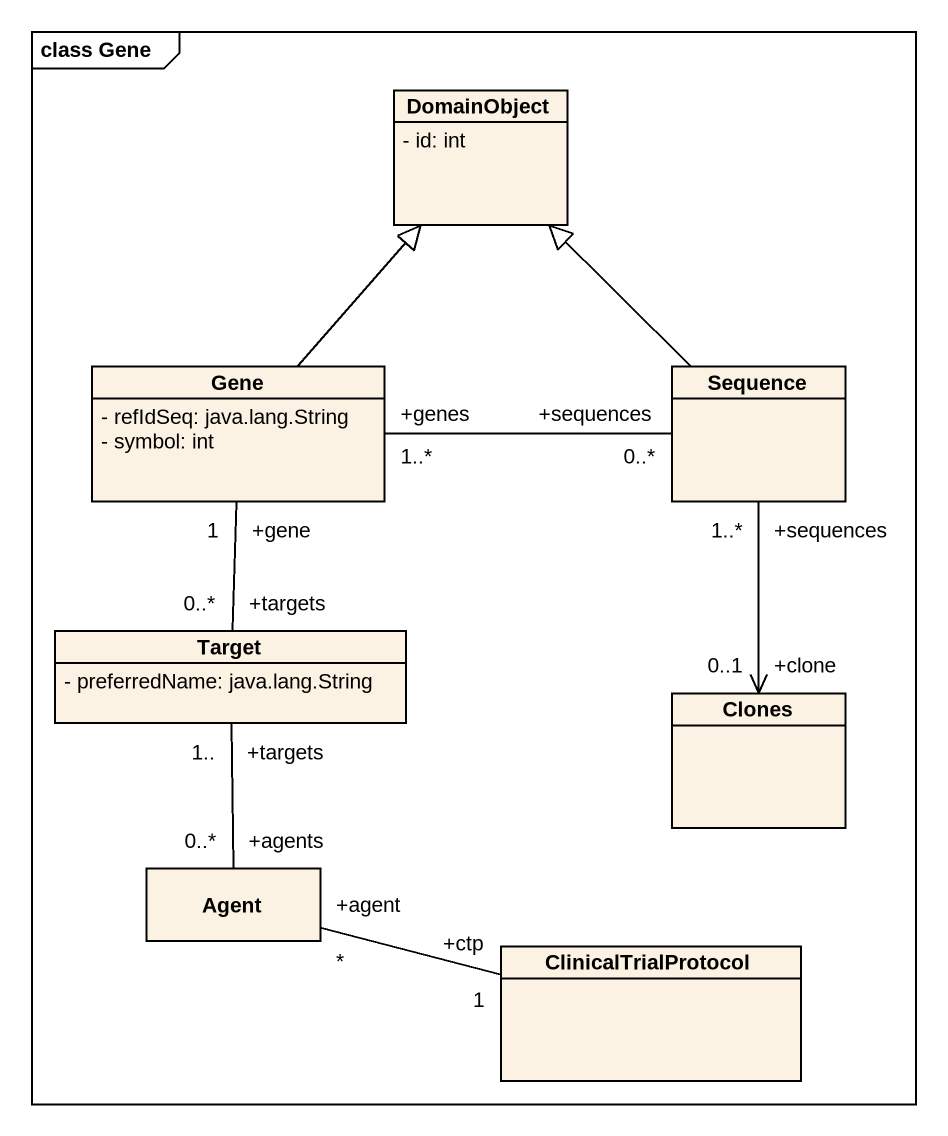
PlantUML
@startuml
mainframe class Gene
hide circle
hide empty members
skinparam classAttributeIconSize 0
class DomainObject {
  - id: int
}
class Gene {
  - refIdSeq: java.lang.String
  - symbol: int
}
class Sequence
class Target {
  - preferredName: java.lang.String
}
class Clones
class "Agent" as Agent_
class ClinicalTrialProtocol
Gene -up-|> DomainObject
Gene "+gene\n1" -- "+targets\n0..*" Target
Sequence -up-|> DomainObject
Sequence "+sequences\n0..*" -left- "+genes\n1..*" Gene
Target "+targets\n1.." -- "+agents\n0..*" Agent_
Clones "+clone\n0..1" <-up- "+sequences\n1..*" Sequence
Agent_ "+agent\n*" -right- "+ctp\n1" ClinicalTrialProtocol
@enduml
